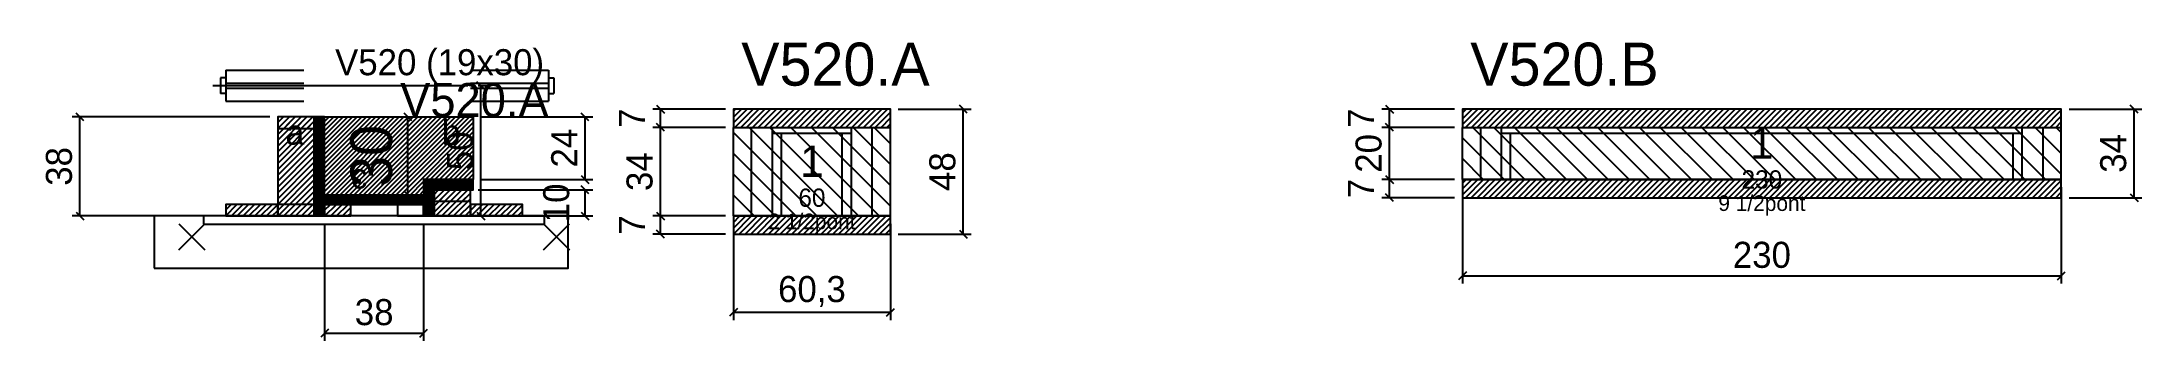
# Model space of a CAD drawing. Extents: x -69 to 738, y -82 to 33.
import ezdxf
from ezdxf.enums import TextEntityAlignment as Align

# ---------------------------------------------------------------- set-up
doc = ezdxf.new("R2010")
doc.units = 0
for name, color, linetype in [('5', 5, 'Continuous'), ('barrote', 126, 'Continuous'), ('CONCRETO', 251, 'Continuous'), ('COTA', 241, 'Continuous'), ('Cota Seção (2x)', 241, 'Continuous'), ('detalhes', 7, 'Continuous'), ('Hachura', 251, 'Continuous'), ('Madeira', 126, 'Continuous'), ('NOMENCLATURA', 7, 'Continuous'), ('Painéis', 200, 'Continuous'), ('presilha', 224, 'Continuous'), ('Reaproveitamento', 30, 'Continuous'), ('SARR_2.2x7', 40, 'Continuous'), ('SARR_3.5x7', 81, 'Continuous'), ('SCO-___-LAJ', 224, 'Continuous'), ('TENSOR', 224, 'Continuous'), ('texto', 7, 'Continuous'), ('Texto Seção', 7, 'Continuous')]:
    doc.layers.add(name, color=color, linetype=linetype)
doc.dimstyles.new('PAINEL', dxfattribs={"dimtxt": 10, "dimasz": 3, "dimexe": 3, "dimexo": 3, "dimgap": 3, "dimtad": 1, "dimblk": 'OBLIQUE', "dimblk1": 'OBLIQUE', "dimcen": 2.5, "dimclrd": 4, "dimclre": 4, "dimclrt": 240, "dimazin": 3, "dimtfac": 1, "dimtmove": 0, "dimatfit": 3})
doc.dimstyles.new('SECAO2X', dxfattribs={"dimtxt": 16, "dimasz": 3, "dimexe": 3, "dimexo": 3, "dimgap": 3, "dimtad": 1, "dimblk": 'OBLIQUE', "dimblk1": 'OBLIQUE', "dimcen": 2.5, "dimclrd": 4, "dimclre": 4, "dimclrt": 240, "dimazin": 3, "dimtfac": 1, "dimtmove": 0, "dimatfit": 3})

# ---------------------------------------------------------------- blocks, each defined once
blk = doc.blocks.new('_OBLIQUE')
at = {"color": 0, "linetype": 'BYBLOCK'}
blk.add_line((-0.5, -0.5), (0.5, 0.5), dxfattribs=at)

msp = doc.modelspace()

# ---------------------------------------------------------------- hatches: boundary and pattern name
at = {"layer": 'COTA'}
h = msp.add_hatch(dxfattribs=at)
h.set_pattern_fill('ANSI31', scale=0.4)
h.paths.add_polyline_path([(40, -26), (40, 4), (97, 4), (97, -20), (78, -20), (78, -26)])
h = msp.add_hatch(dxfattribs=at)
h.set_pattern_fill('ANSI31', scale=0.5)
h.paths.add_polyline_path([(197, 0), (257.3, 0), (257.3, 7), (197, 7)])
h = msp.add_hatch(dxfattribs=at)
h.set_pattern_fill('ANSI31', scale=0.5)
h.paths.add_polyline_path([(477, 0), (707, 0), (707, 7), (477, 7)])
h = msp.add_hatch(dxfattribs=at)
h.set_pattern_fill('ANSI31', scale=0.5)
h.paths.add_polyline_path([(477, -27), (707, -27), (707, -20), (477, -20)])
h = msp.add_hatch(dxfattribs=at)
h.set_pattern_fill('ANSI31', scale=0.5)
h.paths.add_polyline_path([(197, -41), (257.3, -41), (257.3, -34), (197, -34)])
at = {"layer": 'Hachura'}
h = msp.add_hatch(dxfattribs=at)
h.set_pattern_fill('ANSI31', scale=0.5)
h.paths.add_polyline_path([(22, -34), (36, -34), (36, 4), (22, 4)])
h = msp.add_hatch(dxfattribs=at)
h.set_pattern_fill('ANSI31', scale=0.5)
h.paths.add_polyline_path([(22, -0.4), (36, -0.4), (36, 4), (22, 4)])
h = msp.add_hatch(dxfattribs=at)
h.set_pattern_fill('SOLID')
h.paths.add_polyline_path([(36, -34), (40, -34), (40, 4), (36, 4)])
h = msp.add_hatch(dxfattribs=at)
h.set_pattern_fill('SOLID')
h.paths.add_polyline_path([(78, -24), (97, -24), (97, -20), (78, -20)])
h = msp.add_hatch(dxfattribs=at)
h.set_pattern_fill('SOLID')
h.paths.add_polyline_path([(78, -34), (82, -34), (82, -24), (78, -24)])
h = msp.add_hatch(dxfattribs=at)
h.set_pattern_fill('ANSI31', scale=0.5)
h.paths.add_polyline_path([(82, -34), (96, -34), (96, -24), (82, -24)])
h = msp.add_hatch(dxfattribs=at)
h.set_pattern_fill('ANSI31', scale=0.5)
h.paths.add_polyline_path([(82, -28.4), (96, -28.4), (96, -24), (82, -24)])
h = msp.add_hatch(dxfattribs=at)
h.set_pattern_fill('ANSI31', scale=0.5)
h.paths.add_polyline_path([(2, -34), (22, -34), (22, -29.6), (2, -29.6)])
h = msp.add_hatch(dxfattribs=at)
h.set_pattern_fill('SOLID')
h.paths.add_polyline_path([(40, -29.6), (78, -29.6), (78, -26), (40, -26)])
h = msp.add_hatch(dxfattribs=at)
h.set_pattern_fill('ANSI31', scale=0.5)
h.paths.add_polyline_path([(40, -34), (50, -34), (50, -29.6), (40, -29.6)])
h = msp.add_hatch(dxfattribs=at)
h.set_pattern_fill('ANSI31', scale=0.5)
h.paths.add_polyline_path([(96, -34), (116, -34), (116, -29.6), (96, -29.6)])

# ---------------------------------------------------------------- linework, layer by layer
for p, q in [((0, 19), (0, 13)), ((2, 19), (0, 19)), ((2, 22), (32, 22)), ((2, 22), (2, 10)), ((2, 17), (32, 17)), ((96, 22), (126, 22)), ((96, 17), (126, 17)), ((126, 22), (126, 10)), ((126, 19), (128, 19)), ((128, 19), (128, 13)), ((2, 13), (0, 13)), ((2, 15), (32, 15)), ((2, 10), (32, 10)), ((96, 15), (126, 15)), ((96, 10), (126, 10)), ((126, 13), (128, 13))]:
    msp.add_line(p, q)
at = {"layer": 'barrote'}
msp.add_lwpolyline([(-25.5, -54), (133.5, -54), (133.5, -34), (-25.5, -34)], close=True, dxfattribs=at)
at = {"layer": 'CONCRETO'}
msp.add_lwpolyline([(40, -26), (40, 4), (97, 4), (97, -20), (78, -20), (78, -26)], close=True, dxfattribs=at)
at = {"layer": 'Madeira'}
for points in [[(22, -34), (36, -34), (36, 4), (22, 4)], [(22, -0.4), (36, -0.4), (36, 4), (22, 4)], [(82, -34), (96, -34), (96, -24), (82, -24)], [(82, -28.4), (96, -28.4), (96, -24), (82, -24)], [(2, -34), (22, -34), (22, -29.6), (2, -29.6)], [(22, -34), (36, -34), (36, -29.6), (22, -29.6)], [(40, -34), (50, -34), (50, -29.6), (40, -29.6)], [(68, -34), (78, -34), (78, -29.6), (68, -29.6)], [(96, -34), (116, -34), (116, -29.6), (96, -29.6)]]:
    msp.add_lwpolyline(points, close=True, dxfattribs=at)
at = {"layer": 'Painéis'}
for p, q in [((197, 0), (257.3, 0)), ((197, -34), (197, 0)), ((257.3, -34), (257.3, 0)), ((477, 0), (707, 0)), ((477, -20), (477, 0)), ((707, -20), (707, 0)), ((477, -20), (707, -20)), ((197, -34), (257.3, -34))]:
    msp.add_line(p, q, dxfattribs=at)
for points in [[(36, -34), (40, -34), (40, 4), (36, 4)], [(78, -24), (97, -24), (97, -20), (78, -20)], [(78, -34), (82, -34), (82, -24), (78, -24)], [(40, -29.6), (78, -29.6), (78, -26), (40, -26)]]:
    msp.add_lwpolyline(points, close=True, dxfattribs=at)
at = {"layer": 'presilha'}
for p, q in [((-16, -47), (-6, -37)), ((-16, -37), (-6, -47)), ((124, -47), (134, -37)), ((124, -37), (134, -47))]:
    msp.add_line(p, q, dxfattribs=at)
at = {"layer": 'Reaproveitamento', "color": 30}
for p, q in [((237, -34), (203, 0)), ((245, -34), (211, 0)), ((253, -34), (219, 0)), ((257.3, -30.3), (227, 0)), ((257.3, -22.3), (235, 0)), ((257.3, -14.3), (243, 0)), ((257.3, -6.3), (251, 0)), ((501, -20), (481, 0)), ((509, -20), (489, 0)), ((517, -20), (497, 0)), ((525, -20), (505, 0)), ((533, -20), (513, 0)), ((541, -20), (521, 0)), ((549, -20), (529, 0)), ((557, -20), (537, 0)), ((565, -20), (545, 0)), ((573, -20), (553, 0)), ((581, -20), (561, 0)), ((589, -20), (569, 0)), ((597, -20), (577, 0)), ((605, -20), (585, 0)), ((613, -20), (593, 0)), ((621, -20), (601, 0)), ((629, -20), (609, 0)), ((637, -20), (617, 0)), ((645, -20), (625, 0)), ((653, -20), (633, 0)), ((661, -20), (641, 0)), ((669, -20), (649, 0)), ((677, -20), (657, 0)), ((685, -20), (665, 0)), ((693, -20), (673, 0)), ((701, -20), (681, 0)), ((707, -18), (689, 0)), ((707, -10), (697, 0)), ((707, -2), (705, 0)), ((229, -34), (197, -2)), ((493, -20), (477, -4)), ((221, -34), (197, -10)), ((485, -20), (477, -12)), ((213, -34), (197, -18)), ((477, -20), (477, -20)), ((205, -34), (197, -26)), ((197, -34), (197, -34))]:
    msp.add_line(p, q, dxfattribs=at)
at = {"layer": 'SARR_2.2x7'}
for p, q in [((204, -34), (204, 0)), ((250.3, -34), (250.3, 0)), ((484, -20), (484, 0)), ((700, -20), (700, 0)), ((212, -2.2), (242.3, -2.2)), ((492, -2.2), (692, -2.2))]:
    msp.add_line(p, q, dxfattribs=at)
at = {"layer": 'SARR_3.5x7'}
for p, q in [((212, -34), (212, 0)), ((242.3, -34), (242.3, 0)), ((492, -20), (492, 0)), ((692, -20), (692, 0)), ((215.5, -34), (215.5, -2.2)), ((238.8, -34), (238.8, -2.2)), ((495.5, -20), (495.5, -2.2)), ((688.5, -20), (688.5, -2.2)), ((492, -20), (495.5, -20)), ((688.5, -20), (692, -20)), ((212, -34), (215.5, -34)), ((238.8, -34), (242.3, -34))]:
    msp.add_line(p, q, dxfattribs=at)
at = {"layer": 'SCO-___-LAJ'}
for points in [[(197, 0), (257.3, 0), (257.3, 7), (197, 7)], [(477, 0), (707, 0), (707, 7), (477, 7)], [(477, -27), (707, -27), (707, -20), (477, -20)], [(-6.5, -37.2), (124.5, -37.2), (124.5, -34), (-6.5, -34)], [(197, -41), (257.3, -41), (257.3, -34), (197, -34)]]:
    msp.add_lwpolyline(points, close=True, dxfattribs=at)
at = {"layer": 'TENSOR'}
msp.add_line((-3, 16), (95, 16), dxfattribs=at)

# ---------------------------------------------------------------- texts
at = {"layer": '5'}
for s, height, p in [('1', 12, (592, -6)), ('1', 12, (227.15, -13)), ('60', 7, (227.15, -27)), ('230', 7, (592, -20))]:
    msp.add_text(s, height=height, dxfattribs=at).set_placement(p, align=Align.MIDDLE_CENTER)
at = {"layer": 'detalhes'}
for s, p in [('a', (25, -6.7)), ('b', (85, -6.7)), ('c', (50, -23.5))]:
    msp.add_text(s, height=9.6, dxfattribs=at).set_placement(p)
at = {"layer": 'NOMENCLATURA'}
for s, p in [('V520.A', (200, 16)), ('V520.B', (480, 16))]:
    msp.add_text(s, height=16.5, dxfattribs=at).set_placement(p)
at = {"layer": 'texto', "char_height": 6, "attachment_point": 5}
for s, insert in [('9 1/2pont', (592, -30)), ('2 1/2pont', (227.15, -37))]:
    msp.add_mtext(s, dxfattribs=dict(at, insert=insert))
at = {"layer": 'Texto Seção'}
for s, height, p in [('V520 (19x30)', 10, (44, 20)), ('V520.A', 13, (69, 4))]:
    msp.add_text(s, height=height, dxfattribs=at).set_placement(p)

# ---------------------------------------------------------------- dimensions: what is measured, and where the dimension line sits
at = {"layer": 'COTA'}
for base, p1, p2 in [((100, -34), (96, -34), (96, 16)), ((169, 0), (197, 0), (197, 7)), ((285.3, -41), (257.3, -41), (257.3, 7)), ((449, 0), (477, 0), (477, 7)), ((735, -27), (707, -27), (707, 7)), ((-54, -34), (2, -34), (22, 4)), ((140, -20), (97, -20), (97, 4)), ((169, -34), (197, -34), (197, 0)), ((449, -20), (477, -20), (477, 0)), ((140, -34), (96, -34), (96, -24)), ((449, -27), (477, -27), (477, -20)), ((169, -41), (197, -41), (197, -34))]:
    msp.add_linear_dim(base=base, p1=p1, p2=p2, angle=90, dimstyle='PAINEL', dxfattribs=at).render()
for base, p1, p2 in [((477, -57), (477, -20), (707, -20)), ((40, -79), (40, -34), (78, -34)), ((197, -71), (197, -34), (257.3, -34))]:
    msp.add_linear_dim(base=base, p1=p1, p2=p2, dimstyle='PAINEL', dxfattribs=at).render()
at = {"layer": 'Cota Seção (2x)'}
msp.add_linear_dim(base=(72, -26), p1=(40, -26), p2=(40, 4), angle=90, dimstyle='SECAO2X', dxfattribs=at).render()

doc.saveas('drawing.dxf')
